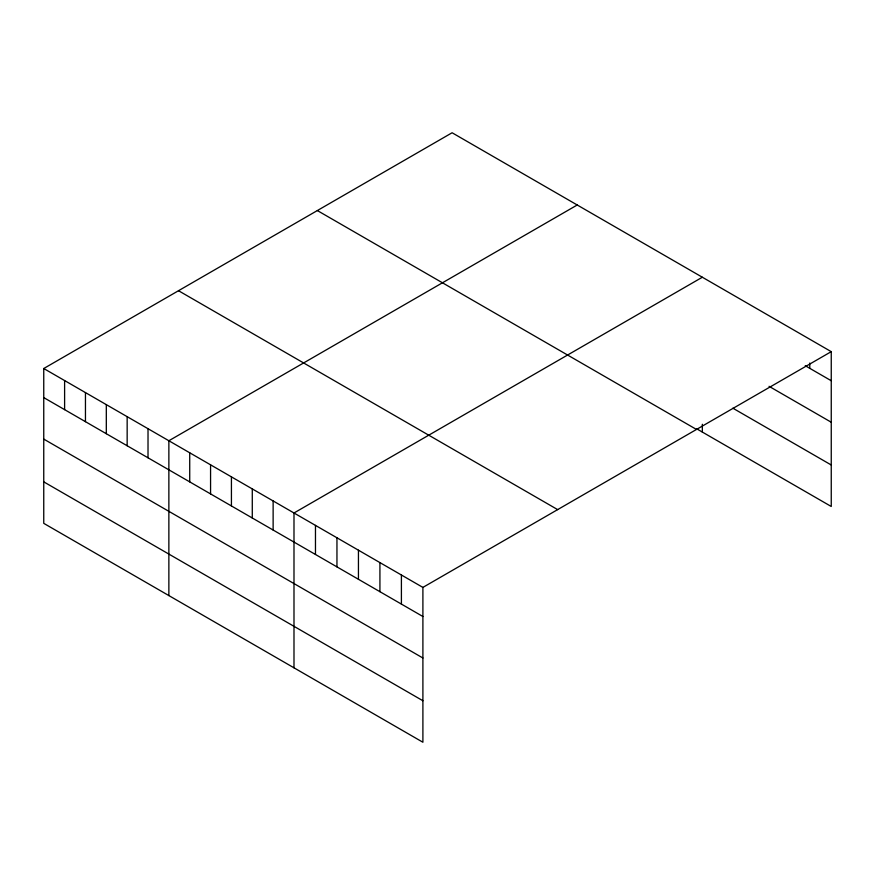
<?xml version="1.0" encoding="UTF-8"?>
<svg xmlns="http://www.w3.org/2000/svg" width="875" height="875" viewBox="0 0 875 875"><rect width="100%" height="100%" fill="white"/><g stroke="black" fill="none" stroke-linecap="round" stroke-linejoin="round"><path stroke-width="1.31" d="M43.75 368.517L422.898 587.409L422.898 742.241L43.75 523.348L43.75 368.517L452.102 132.759L831.25 351.652L831.25 506.483L696.544 428.717M577.227 204.991L168.864 440.748L168.864 595.58M702.341 277.233L293.989 512.991L293.989 667.822M422.898 587.409L831.25 351.652M805.241 365.717L831.25 380.734M769.059 386.323L831.25 422.231M732.867 408.188L831.25 464.986M317.352 210.558L696.489 429.45M178.511 290.719L557.648 509.611M43.75 397.6L422.898 616.503M43.75 439.097L422.898 658M43.75 481.852L422.898 700.744M809.769 363.048L809.769 368.331M702.341 424.277L702.341 432.053M401.406 575.006L401.406 604.089M379.925 562.603L379.925 591.686M358.444 550.2L358.444 579.283M336.952 537.797L336.952 566.88M315.47 525.394L315.47 554.477M273.131 500.948L273.131 530.031M252.284 488.906L252.284 518M231.427 476.875L231.427 505.958M210.569 464.833L210.569 493.916M189.722 452.791L189.722 481.873M148.017 428.717L148.017 457.8M127.159 416.675L127.159 445.758M106.312 404.633L106.312 433.716M85.455 392.602L85.455 421.684M64.608 380.559L64.608 409.642"/></g></svg>
